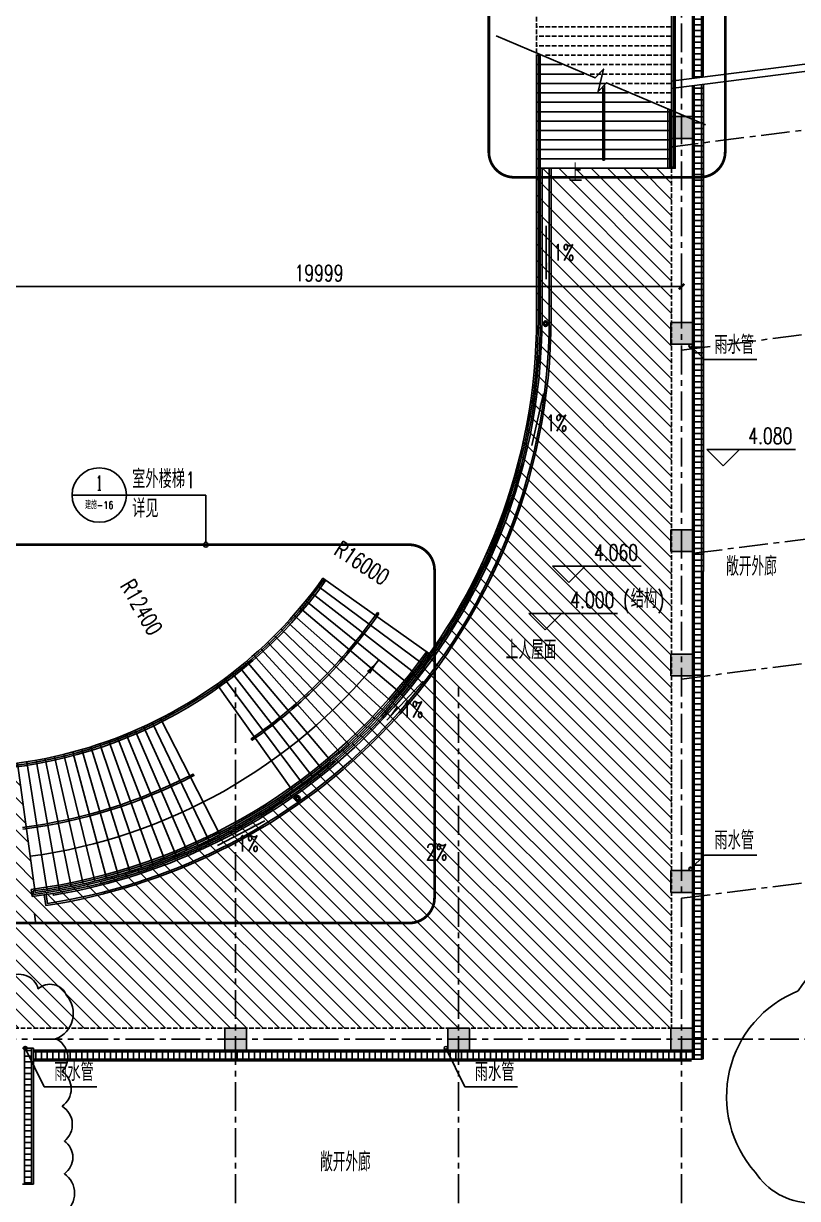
# Model space of a CAD drawing. Header units: millimetres. Extents: x -1048436 to -185795, y -983427 to 400387.
# Drawn here: x -716763 to -695416, y -341189 to -308774 of the extents above; entities that cross this region are included whole.
import ezdxf
from ezdxf.enums import TextEntityAlignment as Align

# ---------------------------------------------------------------- set-up
doc = ezdxf.new("R2010")
doc.units = ezdxf.units.MM
doc.header["$LTSCALE"] = 500
doc.linetypes.add('DASH', pattern=[0.35, 0.25, -0.1])
doc.linetypes.add('一层轴网$0$CENTER', pattern=[50.8, 31.75, -6.35, 6.35, -6.35])
for name, color, linetype in [('COLUMN', 254, 'Continuous'), ('DIM_IDEN', 3, 'Continuous'), ('DIM_LEAD', 3, 'Continuous'), ('DIM_SYMB', 3, 'Continuous'), ('PUB_DIM', 3, 'Continuous'), ('PUB_HATCH', 8, 'Continuous'), ('PUB_TEXT', 7, 'Continuous'), ('一层轴网$0$建-轴线', 1, '一层轴网$0$CENTER'), ('建-墙', 254, 'Continuous'), ('建-屋面-排水沟落水口', 175, 'Continuous'), ('建-排水沟', 181, 'Continuous'), ('建-文字', 4, 'Continuous'), ('建-楼梯-扶手栏杆', 3, 'Continuous'), ('建-符号', 13, 'Continuous'), ('建-符号-箭头', 13, 'Continuous')]:
    doc.layers.add(name, color=color, linetype=linetype)
doc.layers.add('建-非打-01', color=6, linetype='Continuous', plot=False)
doc.styles.add('_TCH_DIM', font='SIMPLEX', dxfattribs={"bigfont": 'GBCBIG'})
doc.styles.add('_TCH_DIM_T3', font='SIMPLEX', dxfattribs={"width": 0.705882, "bigfont": 'GBCBIG'})
doc.styles.add('_TCH_LABEL', font='COMPLEX', dxfattribs={"bigfont": 'GBCBIG'})
doc.styles.add('XD2008', font='xd-hzs.shx', dxfattribs={"width": 0.7, "bigfont": 'xd-hztxt.shx'})
doc.dimstyles.new('_TCH_ARCH&&150', dxfattribs={"dimtxt": 446.25, "dimasz": 150, "dimexe": 375, "dimexo": 450, "dimgap": 150, "dimtad": 1, "dimdec": 0, "dimzin": 0, "dimdsep": 46, "dimtxsty": '_TCH_DIM_T3', "dimblk": 'ARCHTICK', "dimcen": 0.09, "dimclrt": 7, "dimazin": 2, "dimtfac": 1, "dimtdec": 0, "dimtix": 1, "dimtmove": 2, "dimatfit": 3, "dimldrblk": 'ARCHTICK', "dimfxl": 1, "dimtolj": 1, "dimtzin": 0, "dimarcsym": 0})

# ---------------------------------------------------------------- blocks, each defined once
blk = doc.blocks.new('一层轴网')
at = {"layer": '一层轴网$0$建-轴线', "ltscale": 0.05}
for p, q in [((54423.1, 44410.6), (73657.5, 46856.7)), ((54751, 38807.2), (74364, 41301.5)), ((55078, 33203.7), (75070.4, 35746.2)), ((54750, 29734.6), (75499.4, 32373.4)), ((54750.7, 23686.4), (76256.3, 26421.3)), ((-2500, 19800), (77110, 19800))]:
    blk.add_line(p, q, dxfattribs=at)
for points in [[(54750, -2500), (54750, 82276.4)], [(42450, -2500), (42450, 29500)], [(48600, -2500), (48600, 29500)]]:
    blk.add_lwpolyline(points, dxfattribs=at)
blk = doc.blocks.new('A$C70866F3F')
for p, q in [((75, 150), (0, 150)), ((20, 225), (85, 187)), ((20, 75), (85, 112)), ((75, 280), (112, 215)), ((112, 85), (75, 20)), ((150, 300), (150, 225)), ((150, 75), (150, 0)), ((225, 280), (187, 215)), ((187, 85), (225, 20)), ((215, 187), (280, 225)), ((215, 112), (280, 75)), ((300, 150), (225, 150))]:
    blk.add_line(p, q)
for radius in [150, 75]:
    blk.add_circle((150, 150), radius)
blk = doc.blocks.new('A$C4F09042B')
at = {"layer": 'DIM_LEAD'}
for p, q in [((123457, 74350), (123835, 73972)), ((123835, 73972), (125285, 73972)), ((123457, 59924), (123835, 60302)), ((123835, 60302), (125285, 60302)), ((105107, 54974), (105628, 53913)), ((116707, 54974), (117228, 53913)), ((105628, 53913), (107078, 53913)), ((117228, 53913), (118678, 53913))]:
    blk.add_line(p, q, dxfattribs=at)
at = {"layer": '建-屋面-排水沟落水口'}
for centre in [(123457, 74350), (123457, 59924), (105107, 54974), (116707, 54974)]:
    blk.add_circle(centre, 50, dxfattribs=at)
at = {"layer": '建-屋面-排水沟落水口', "xscale": -0.5, "yscale": 0.5, "zscale": 0.5, "rotation": 359.9999999666495}
for p in [(119533, 74889), (112687, 61792)]:
    blk.add_blockref('A$C70866F3F', p, dxfattribs=at)
at = {"layer": 'PUB_TEXT', "style": '_TCH_DIM'}
for p in [(124111, 74129), (124111, 60460), (105904, 54071), (117504, 54071)]:
    blk.add_text('雨水管', height=506.4, dxfattribs=at).set_placement(p)
blk = doc.blocks.new('_ArchTick')
at = {"color": 0, "linetype": 'ByBlock', "const_width": 0.4}
blk.add_lwpolyline([(-0.5, -0.5), (0.5, 0.5)], dxfattribs=at)
blk = doc.blocks.new('*D1512')
at = {"layer": 'Defpoints', "color": 0, "transparency": 16777216}
for p in [(-698613, -316033), (-718612, -317029), (-698613, -317029)]:
    blk.add_point(p, dxfattribs=at)
at = {"layer": 'PUB_DIM', "color": 0, "lineweight": -2, "transparency": 16777216}
for p, q in [((-718612, -316579), (-718612, -315658)), ((-698613, -316579), (-698613, -315658)), ((-718612, -316033), (-698613, -316033))]:
    blk.add_line(p, q, dxfattribs=at)
at = {"layer": 'PUB_DIM', "color": 0, "lineweight": -2, "transparency": 16777216, "xscale": 150, "yscale": 150, "zscale": 150, "rotation": 180}
blk.add_blockref('_ArchTick', (-718612, -316033), dxfattribs=at)
at = {"layer": 'PUB_DIM', "color": 0, "lineweight": -2, "transparency": 16777216, "xscale": 150, "yscale": 150, "zscale": 150}
blk.add_blockref('_ArchTick', (-698613, -316033), dxfattribs=at)
at = {"layer": 'PUB_DIM', "color": 7, "transparency": 16777216, "insert": (-708612, -315660), "char_height": 446.2, "attachment_point": 5, "style": '_TCH_DIM_T3'}
blk.add_mtext('\\A1;19999', dxfattribs=at)

msp = doc.modelspace()

# ---------------------------------------------------------------- hatches: boundary and pattern name
h = msp.add_hatch()
h.set_pattern_fill('ANSI31', color=256, scale=200, angle=90)
h.set_pattern_definition([(135, (0, 0), (-224.5064, -224.5064), [])])
edge = h.paths.add_edge_path()
edge.add_line((-702611.6, -312767.6), (-698888.1, -312767.6))
edge.add_line((-698888.1, -312767.6), (-698888.1, -336494.2))
edge.add_line((-698888.1, -336494.2), (-717362.7, -336494))
edge.add_line((-717362.7, -336494), (-717362.7, -343094))
edge.add_line((-717362.7, -343094), (-722912.7, -343094))
edge.add_line((-722912.7, -343094), (-722912.7, -329294))
edge.add_line((-722912.7, -329294), (-718611.6, -329294))
edge.add_arc((-718611.6, -316895), 12399, 270, 277.79995)
edge.add_line((-716928.9, -329179.3), (-716439.9, -332746.8))
edge.add_arc((-718547.7, -316950.7), 15936.1, 277.60069, 360.20068)
edge.add_line((-702611.7, -316894.9), (-702611.6, -312767.6))
at = {"layer": 'PUB_HATCH'}
for points in [[(-698912.7, -311344), (-698912.7, -311944), (-698312.7, -311944), (-698312.7, -311344)], [(-698912.7, -317019), (-698912.7, -317619), (-698312.7, -317619), (-698312.7, -317019)], [(-698912.7, -322744), (-698912.7, -323344), (-698312.7, -323344), (-698312.7, -322744)], [(-698912.7, -326169), (-698912.7, -326769), (-698312.7, -326769), (-698312.7, -326169)], [(-698912.7, -332144), (-698912.7, -332744), (-698312.7, -332744), (-698312.7, -332144)], [(-711212.7, -336494), (-711212.7, -337094), (-710612.7, -337094), (-710612.7, -336494)], [(-705062.7, -336494), (-705062.7, -337094), (-704462.7, -337094), (-704462.7, -336494)], [(-698912.7, -336494), (-698912.7, -337094), (-698312.7, -337094), (-698312.7, -336494)]]:
    msp.add_hatch(color=256, dxfattribs=at).paths.add_polyline_path(points)
at = {"layer": '建-排水沟'}
h = msp.add_hatch(dxfattribs=at)
h.set_pattern_fill('ANSI31', color=8, scale=50, angle=-225, style=0)
h.set_pattern_definition([(180, (-706285.97, -329133.07), (-2e-13, -158.75), [])])
h.paths.add_polyline_path([(-698036, -310462), (-698236, -310487.5), (-698236, -337344.2), (-698036, -337344.2)])
h.paths.add_polyline_path([(-698236, -310285.9), (-698036, -310260.4), (-698036, -296917.3), (-698236, -296917.3)])
h = msp.add_hatch(dxfattribs=at)
h.set_pattern_fill('ANSI31', color=8, scale=50, angle=-225, style=0)
h.set_pattern_definition([(180, (-724786.48, -332182.78), (-2e-13, -158.75), [])])
h.paths.add_polyline_path([(-716536.5, -337044.1), (-716736.5, -337044.2), (-716736.5, -340793.9), (-716536.5, -340793.9)])
h = msp.add_hatch(dxfattribs=at)
h.set_pattern_fill('ANSI31', color=8, scale=50, angle=-315, style=0)
h.set_pattern_definition([(90, (-730554.7, -329094), (-158.75, 2e-13), [])])
h.paths.add_polyline_path([(-698338.9, -337344), (-698338.9, -337144), (-716487.9, -337144), (-716487.9, -337344)])
at = {"layer": '建-符号-箭头'}
for points in [[(-702350.4, -315825.8), (-702350.4, -315375.8), (-702290.4, -315375.8)], [(-702425.6, -318981.2), (-702523, -319420.5), (-702581.6, -319407.5)], [(-706744.4, -327993.8), (-706436.8, -327665.3), (-706480.6, -327624.3)], [(-710109.9, -330766.1), (-710508.7, -330974.5), (-710536.5, -330921.4)]]:
    msp.add_hatch(color=256, dxfattribs=at).paths.add_polyline_path(points)

# ---------------------------------------------------------------- linework, layer by layer
for p, q in [((-702530.2, -309647.6), (-702611.6, -309647.6)), ((-701918.6, -309907.6), (-702611.6, -309907.6)), ((-701306.9, -310167.6), (-702611.6, -310167.6)), ((-700695.2, -310427.6), (-702611.6, -310427.6)), ((-700083.5, -310687.6), (-702611.6, -310687.6)), ((-699471.8, -310947.6), (-702611.6, -310947.6)), ((-698888.2, -311207.6), (-702611.6, -311207.6)), ((-698911.8, -311467.6), (-702611.6, -311467.6)), ((-698911.8, -311727.6), (-702611.6, -311727.6)), ((-698911.8, -311987.6), (-702611.6, -311987.6)), ((-698911.9, -312247.6), (-702611.6, -312247.6)), ((-698911.9, -312507.6), (-702611.6, -312507.6)), ((-698911.9, -312767.6), (-702611.6, -312767.6)), ((-708975.3, -324697.7), (-706177.4, -326963.3)), ((-708814, -324494.2), (-705969.2, -326700.8)), ((-709310.5, -325094.4), (-706610, -327475.2)), ((-709140.8, -324897.8), (-706391, -327221.5)), ((-709484.3, -325287.4), (-706834.2, -327724.2)), ((-709843.8, -325662.2), (-707298.1, -328207.9)), ((-709662.1, -325476.7), (-707063.6, -327968.5)), ((-710218.6, -326021.7), (-707781.8, -328671.7)), ((-710029.3, -325843.9), (-707537.5, -328442.4)), ((-710608.2, -326365.1), (-708284.4, -329114.9)), ((-710411.6, -326195.5), (-708030.8, -328896)), ((-711011.8, -326692), (-708805.3, -329536.7)), ((-710808.3, -326530.7), (-708542.6, -329328.5)), ((-711429, -327001.8), (-709343.1, -329936.2)), ((-711218.7, -326849), (-709072.2, -329739.3)), ((-712982.5, -327942.6), (-711347.7, -331150.3)), ((-713687.3, -328274.3), (-712257.1, -331578.5)), ((-713450.1, -328168.6), (-711951, -331442.2)), ((-713215.1, -328058.1), (-711647.8, -331299.5)), ((-714656.8, -328646.4), (-713508.1, -332058.8)), ((-714411.6, -328561), (-713191.6, -331948.6)), ((-714168.2, -328470.5), (-712877.5, -331831.8)), ((-713926.7, -328374.9), (-712566, -331708.4)), ((-715906.9, -328995.4), (-715121.1, -332509.4)), ((-715654.1, -328936.1), (-714794.8, -332432.8)), ((-715402.5, -328871.5), (-714470.3, -332349.4)), ((-715152.4, -328801.7), (-714147.5, -332259.3)), ((-714903.8, -328726.6), (-713826.7, -332162.4)), ((-716928.9, -329179.3), (-716439.9, -332746.8)), ((-716928.9, -329179.3), (-716439.9, -332746.8)), ((-716672, -329141.4), (-716108.4, -332697.8)), ((-716416, -329098), (-715778, -332641.9)), ((-716160.9, -329049.4), (-715448.8, -332579.1))]:
    msp.add_line(p, q)
for points in [[(-698888, -296917.6), (-698888.2, -311163.7)], [(-698912, -310365.3), (-686876.4, -308834.7)], [(-686851.1, -309033.1), (-698912.1, -310566.9)], [(-698888.2, -311185.8), (-698888.3, -312739.7)], [(-698888.5, -312447.6), (-698888.5, -312185.9)], [(-708657, -324287.3), (-705766.6, -326433.9)], [(-716460.7, -333331.3), (-716430.9, -333548.1)]]:
    msp.add_lwpolyline(points)
for points in [[(-716439.9, -332746.2, 0.3748636), (-702611.7, -316894.9), (-702611.4, -309625.5)], [(-711222.6, -326851.9, 0.0788012), (-708504.3, -324077.2), (-705569.7, -326162.7)], [(-722912.7, -329294), (-718611.7, -329294, 0.1609678), (-711222.6, -326851.9, 0.1326027)]]:
    msp.add_lwpolyline(points, format="xyb")
at = {"layer": 'COLUMN'}
for p, q in [((-698912.7, -311344), (-698912.7, -311944)), ((-698312.7, -311344), (-698912.7, -311344)), ((-698312.7, -311944), (-698312.7, -311344)), ((-698912.7, -311944), (-698312.7, -311944)), ((-698912.7, -317019), (-698912.7, -317619)), ((-698312.7, -317019), (-698912.7, -317019)), ((-698312.7, -317619), (-698312.7, -317019)), ((-698912.7, -317619), (-698312.7, -317619)), ((-698912.7, -322744), (-698912.7, -323344)), ((-698312.7, -322744), (-698912.7, -322744)), ((-698312.7, -323344), (-698312.7, -322744)), ((-698912.7, -323344), (-698312.7, -323344)), ((-698912.7, -326169), (-698912.7, -326769)), ((-698312.7, -326169), (-698912.7, -326169)), ((-698312.7, -326769), (-698312.7, -326169)), ((-698912.7, -326769), (-698312.7, -326769)), ((-698912.7, -332144), (-698912.7, -332744)), ((-698312.7, -332144), (-698912.7, -332144)), ((-698312.7, -332744), (-698312.7, -332144)), ((-698912.7, -332744), (-698312.7, -332744)), ((-711212.7, -336494), (-711212.7, -337094)), ((-710612.7, -336494), (-711212.7, -336494)), ((-710612.7, -337094), (-710612.7, -336494)), ((-705062.7, -336494), (-705062.7, -337094)), ((-704462.7, -336494), (-705062.7, -336494)), ((-704462.7, -337094), (-704462.7, -336494)), ((-698912.7, -336494), (-698912.7, -337094)), ((-698312.7, -336494), (-698912.7, -336494)), ((-698312.7, -337094), (-698312.7, -336494)), ((-711212.7, -337094), (-710612.7, -337094)), ((-705062.7, -337094), (-704462.7, -337094)), ((-698912.7, -337094), (-698312.7, -337094))]:
    msp.add_line(p, q, dxfattribs=at)
at = {"layer": 'DIM_IDEN'}
for p, q in [((-713924.1, -321782.9), (-715424.1, -321782.9)), ((-711736.3, -321782.9), (-713924.1, -321782.9)), ((-711736.3, -323087.2), (-711736.3, -321782.9))]:
    msp.add_line(p, q, dxfattribs=at)
for centre, radius in [((-714674.1, -321782.9), 750), ((-711736.3, -323153.4), 66.2)]:
    msp.add_circle(centre, radius, dxfattribs=at)
at = {"layer": 'DIM_SYMB'}
msp.add_lwpolyline([(-703729.4, -309115.8), (-700998.4, -310276.6), (-700769.7, -310031.6), (-700913.9, -310654.8), (-700687.8, -310408.6), (-697956.8, -311569.5)], dxfattribs=at)
for points in [[(-701558.1, -312467.9, 0, 0, 0), (-701558.1, -310568.4, 120, 0, 0), (-701558.1, -310118.4, 0, 0, 0)], [(-707246.3, -326676.8, 0, 0, 0), (-707246.3, -326676.8, 120, 0, 0), (-706959.5, -326330, 0, 0, 0)], [(-704902.4, -332978.5, 0, 0, 0), (-706236.7, -331567.4, 120, 0, 0), (-706545.9, -331240.4, 0, 0, 0)]]:
    msp.add_lwpolyline(points, format="xyseb", dxfattribs=at)
at = {"layer": 'PUB_DIM'}
for points in [[(-708460.6, -323479.6, 0, 0, 0), (-705440.5, -325438.8, 99, 0, 0), (-705188.8, -325602.1, 0, 0, 0)], [(-714349.6, -324248.2, 0, 0, 0), (-712544.5, -327362.9, 99, 0, 0), (-712394, -327622.5, 0, 0, 0)]]:
    msp.add_lwpolyline(points, format="xyseb", dxfattribs=at)
at = {"layer": '建-墙', "linetype": 'DASH'}
for p, q in [((-698911.9, -308867.6), (-702611.5, -308867.6)), ((-698911.8, -309127.6), (-702611.5, -309127.6)), ((-698911.8, -309387.6), (-702611.5, -309387.6)), ((-698911.8, -309647.6), (-702370.1, -309647.6)), ((-698911.8, -309907.6), (-701758.4, -309907.6)), ((-698911.8, -310167.6), (-701146.7, -310167.6)), ((-698911.8, -310427.6), (-700535.1, -310427.6)), ((-698911.8, -310687.6), (-699923.4, -310687.6)), ((-698911.8, -310947.6), (-699311.7, -310947.6))]:
    msp.add_line(p, q, dxfattribs=at)
for points in [[(-702611.4, -309591), (-702610.9, -296917.6)], [(-698888.1, -312767.6), (-698888.5, -336493.6)], [(-717362.7, -336494), (-698912.6, -336493.6)]]:
    msp.add_lwpolyline(points, dxfattribs=at)
at = {"layer": '建-排水沟'}
for p, q in [((-716487.8, -337044.2), (-716787.7, -337044)), ((-698339.2, -337344.2), (-698039.2, -337344.2)), ((-716788, -340793.9), (-716488, -340793.9))]:
    msp.add_line(p, q, dxfattribs=at)
for points in [[(-698312.8, -310292.3), (-698312.3, -296917.5)], [(-698262.8, -310285.9), (-698262.3, -296917.5)], [(-698062.3, -296917.5), (-698062.8, -310260.5)], [(-698012.3, -296917.5), (-698012.8, -310254.1)], [(-698312.9, -337344.2), (-698311.9, -310493.9)], [(-698262.9, -337344.2), (-698261.9, -310487.5)], [(-698061.9, -310462.1), (-698062.9, -337344.2)], [(-698011.9, -310455.8), (-698012.9, -337344.2)], [(-716738, -340793.9), (-716737.8, -337044)], [(-716537.8, -337044.1), (-716538, -340793.9)], [(-716487.8, -337044.2), (-716488, -340793.9)], [(-716487.8, -337094), (-698339.2, -337094)], [(-716487.8, -337144), (-698339.2, -337144)], [(-698339.2, -337344), (-716487.8, -337344)], [(-698339.2, -337394), (-716487.8, -337394)]]:
    msp.add_lwpolyline(points, dxfattribs=at)
for points in [[(-707416, -328533.8, 0.2039591), (-702461.7, -316894.9), (-702461.5, -312767.6)], [(-707277.4, -328678, 0.2039591), (-702261.7, -316894.9), (-702261.5, -312767.6)], [(-707242.7, -328714, 0.2039591), (-702211.7, -316894.9), (-702211.5, -312767.6)], [(-716142.2, -332803.5), (-716103.1, -333050.7, 0.1541847), (-707277.4, -328678, 0.1541847)], [(-715944.7, -332772.2), (-715936.9, -332821.2, 0.1510265), (-707416, -328533.8, 0.1510265)], [(-716191.6, -332811.4), (-716144.7, -333107.7, 0.1549626), (-707242.7, -328714, 0.1596496)]]:
    msp.add_lwpolyline(points, format="xyb", dxfattribs=at)
at = {"layer": '建-楼梯-扶手栏杆'}
msp.add_line((-700736.6, -312547.6), (-700786.6, -312547.6), dxfattribs=at)
for points in [[(-698787.8, -296917.5), (-698788.5, -312767.6), (-698988.5, -312767.6), (-698988.5, -311121)], [(-698837.8, -296917.5), (-698838.4, -311184.8)], [(-700736.5, -310483.7), (-700736.6, -312547.6)], [(-700786.5, -310538.2), (-700786.6, -312547.6)], [(-698838.4, -311206.9), (-698838.5, -312739.7), (-698938.5, -312739.7), (-698938.5, -311164.4)], [(-706999.7, -325023.8), (-706958.9, -325052.8)], [(-716552.6, -332660.4), (-716525.5, -332858.5)], [(-716496.3, -332703.4), (-716482.7, -332802.4)]]:
    msp.add_lwpolyline(points, dxfattribs=at)
for points in [[(-707485.3, -328461.8, 0.2039591), (-702561.7, -316894.9), (-702561.4, -309612.2)], [(-707450.7, -328497.8, 0.2039591), (-702511.7, -316894.9), (-702511.4, -309633.5)], [(-722912.7, -329344), (-718611.7, -329344, 0.2428494), (-708463.6, -324106.2, 0.1609678)], [(-722912.7, -329394), (-718611.7, -329394, 0.2428494), (-708422.8, -324135.1, 0.1609678)], [(-706999.7, -325023.8, -0.0875267), (-710482.2, -328506.3), (-710453.2, -328547.1, 0.0875142), (-706958.9, -325052.8)], [(-716576.6, -331749.1, 0.1907567), (-706959.5, -326330, 0.1869613)], [(-716552.6, -332660.4, 0.2087255), (-705651.2, -326104.8)], [(-716496.3, -332703.4, 0.2079026), (-705610.4, -326133.8)], [(-716525.5, -332858.5, 0.1603581), (-707450.7, -328497.8)], [(-716482.7, -332802.4, 0.1595643), (-707485.3, -328461.8)], [(-716786.9, -330951.3, 0.0875228), (-712087.5, -329478.5), (-712064.8, -329523.1, -0.0875103), (-716780.1, -331000.8, 0.0875103)]]:
    msp.add_lwpolyline(points, format="xyb", dxfattribs=at)
at = {"layer": '建-符号'}
for p, q in [((-697469.8, -320980.8), (-697919.8, -320530.8)), ((-697919.8, -320530.8), (-695468.8, -320530.8)), ((-697469.8, -320980.8), (-697019.8, -320530.8)), ((-701724.1, -324197.4), (-702174.1, -323747.4)), ((-702174.1, -323747.4), (-699723.1, -323747.4)), ((-701724.1, -324197.4), (-701274.1, -323747.4)), ((-702376.7, -325504.4), (-702826.7, -325054.4)), ((-702826.7, -325054.4), (-700375.7, -325054.4)), ((-702376.7, -325504.4), (-701926.7, -325054.4))]:
    msp.add_line(p, q, dxfattribs=at)
at = {"layer": '建-符号-箭头', "linetype": 'DASH', "ltscale": 2, "const_width": 75}
for points in [[(-703929.3, -302424.1, -0.4142136), (-703229.3, -301724.1), (-698109.6, -301724.1, -0.4142136), (-697409.6, -302424.1), (-697409.6, -312316.6, -0.4142136), (-698109.6, -313016.6), (-703229.3, -313016.6, -0.4142136), (-703929.3, -312316.6)], [(-717779.6, -323853.4, -0.4142136), (-717079.6, -323153.4), (-706126.2, -323153.4, -0.4142136), (-705426.2, -323853.4), (-705426.2, -332890.5, -0.4142136), (-706126.2, -333590.5), (-717079.6, -333590.5, -0.4142136), (-717779.6, -332890.5)]]:
    msp.add_lwpolyline(points, format="xyb", close=True, dxfattribs=at)
at = {"layer": '建-符号-箭头'}
for points in [[(-702350.4, -314354.1), (-702350.4, -315825.8)], [(-702744.1, -320418), (-702425.6, -318981.2)], [(-705738.5, -326919.5), (-706744.4, -327993.8)], [(-711414.2, -331447.8), (-710109.9, -330766.1)]]:
    msp.add_lwpolyline(points, dxfattribs=at)
at = {"layer": '建-非打-01'}
msp.add_lwpolyline([(-695395.7, -335464, -0.5205671), (-690670.1, -335204.6, -0.5205671), (-685465.8, -335268.4, -0.5205671), (-683103.1, -335459.9, -0.5205671), (-678058.4, -335587.5, -0.5205671), (-676685.5, -337246.4, -0.5205671), (-677228.3, -339256.2, -0.5205671), (-678026.5, -340117.6, -0.5205671), (-681059.7, -340596.1, -0.5205671), (-685401.9, -340691.8, -0.5205671), (-688882.1, -340691.8, -0.5205671), (-693511.7, -340564.2, -0.5205671), (-696576.9, -340468.5, -0.5205671)], format="xyb", close=True, dxfattribs=at)
msp.add_lwpolyline([(-715636, -341584.7, 0.5205671), (-715636, -340504.6, 0.5205671), (-715636, -340504.6, 0.5205671), (-715636, -339604.5, 0.5205671), (-715636, -339604.5, 0.5205671), (-715696, -338644.5, 0.5205671), (-715696, -338644.5, 0.5205671), (-715696, -337684.4, 0.5205671), (-715696, -337684.4, 0.5205671), (-715876.2, -336784.3, 0.5205671), (-715876.2, -336784.3, 0.5205671), (-715575.9, -335584.2, 0.5205671), (-716356.5, -335404.2, 0.5205671), (-716356.5, -335404.2, 0.5205671), (-717197.1, -335104.2, 0.5205671)], format="xyb", dxfattribs=at)

# ---------------------------------------------------------------- block references
for name, p in [('一层轴网', (-753362.7, -356594)), ('A$C4F09042B', (-821819.6, -392018.5))]:
    msp.add_blockref(name, p)

# ---------------------------------------------------------------- texts
at = {"layer": 'PUB_DIM', "color": 7, "style": '_TCH_DIM', "width": 0.705882}
for s, rotation, p in [('R16000', 327.0274, (-708231.7, -323402.3)), ('R12400', 300.09501, (-714110.6, -324283))]:
    msp.add_text(s, height=446.25, rotation=rotation, dxfattribs=at).set_placement(p)
at = {"layer": 'PUB_TEXT', "style": '_TCH_DIM'}
for s, height, p in [('上', 506.4, (-701714.5, -313150.4)), ('室外楼梯', 506.38, (-713766.6, -321591.9)), ('详见', 506.38, (-713766.6, -322403.9))]:
    msp.add_text(s, height=height, dxfattribs=at).set_placement(p)
at = {"layer": 'PUB_TEXT', "style": '_TCH_DIM', "width": 0.705882}
for s, height, p in [('1', 446.2, (-712292.1, -321591.9)), ('2%', 446.25, (-705665.1, -331856.8))]:
    msp.add_text(s, height=height, dxfattribs=at).set_placement(p)
at = {"layer": 'PUB_TEXT', "style": '_TCH_LABEL'}
msp.add_text('1', height=401.5, dxfattribs=at).set_placement((-714760.1, -321645.5), (-714588.1, -321645.5), align=Align.FIT)
at = {"layer": 'PUB_TEXT', "style": '_TCH_LABEL', "width": 0.947735}
msp.add_text('建施-16', height=204.58, dxfattribs=at).set_placement((-715063.8, -322161.9), (-714284.4, -322161.9), align=Align.FIT)
at = {"layer": '建-文字'}
for s, height, style, width, p in [('1%', 446.25, '_TCH_DIM', 0.705882, (-702164.1, -315315.8)), ('1%', 446.25, '_TCH_DIM', 0.705882, (-702360.1, -320020.8)), ('4.080', 446.25, '_TCH_DIM', 0.705882, (-696773.8, -320373.3)), ('4.060', 446.25, '_TCH_DIM', 0.705882, (-701028.1, -323589.9)), ('敞开外廊', 525, 'XD2008', 0.7, (-697383, -324012.1)), ('4.000', 446.25, '_TCH_DIM', 0.705882, (-701680.7, -324896.9)), ('(', 446.2, '_TCH_DIM', 0.705882, (-700225.7, -324896.9)), (')', 446.2, '_TCH_DIM', 0.705882, (-699278.5, -324896.9)), ('上人屋面', 525, 'XD2008', 0.7, (-703461.2, -326314.1)), ('1%', 446.25, '_TCH_DIM', 0.705882, (-706328.7, -327923.2)), ('1%', 446.25, '_TCH_DIM', 0.705882, (-710867.4, -331616.5)), ('敞开外廊', 525, 'XD2008', 0.7, (-708582.8, -340442.6))]:
    msp.add_text(s, height=height, dxfattribs=dict(at, style=style, width=width)).set_placement(p)
at = {"layer": '建-文字', "style": '_TCH_DIM'}
msp.add_text('结构', height=506.38, dxfattribs=at).set_placement((-700015.7, -324896.9))

# ---------------------------------------------------------------- dimensions: what is measured, and where the dimension line sits
at = {"layer": 'PUB_DIM'}
dim = msp.add_aligned_dim(p1=(-718611.7, -317028.7), p2=(-698612.7, -317028.7), distance=995.8, dimstyle='_TCH_ARCH&&150', dxfattribs=at)
dim.commit()
dim.dimension.update_dxf_attribs({"geometry": '*D1512', "text_midpoint": (-708612.2, -315659.9)})

doc.saveas('drawing.dxf')
